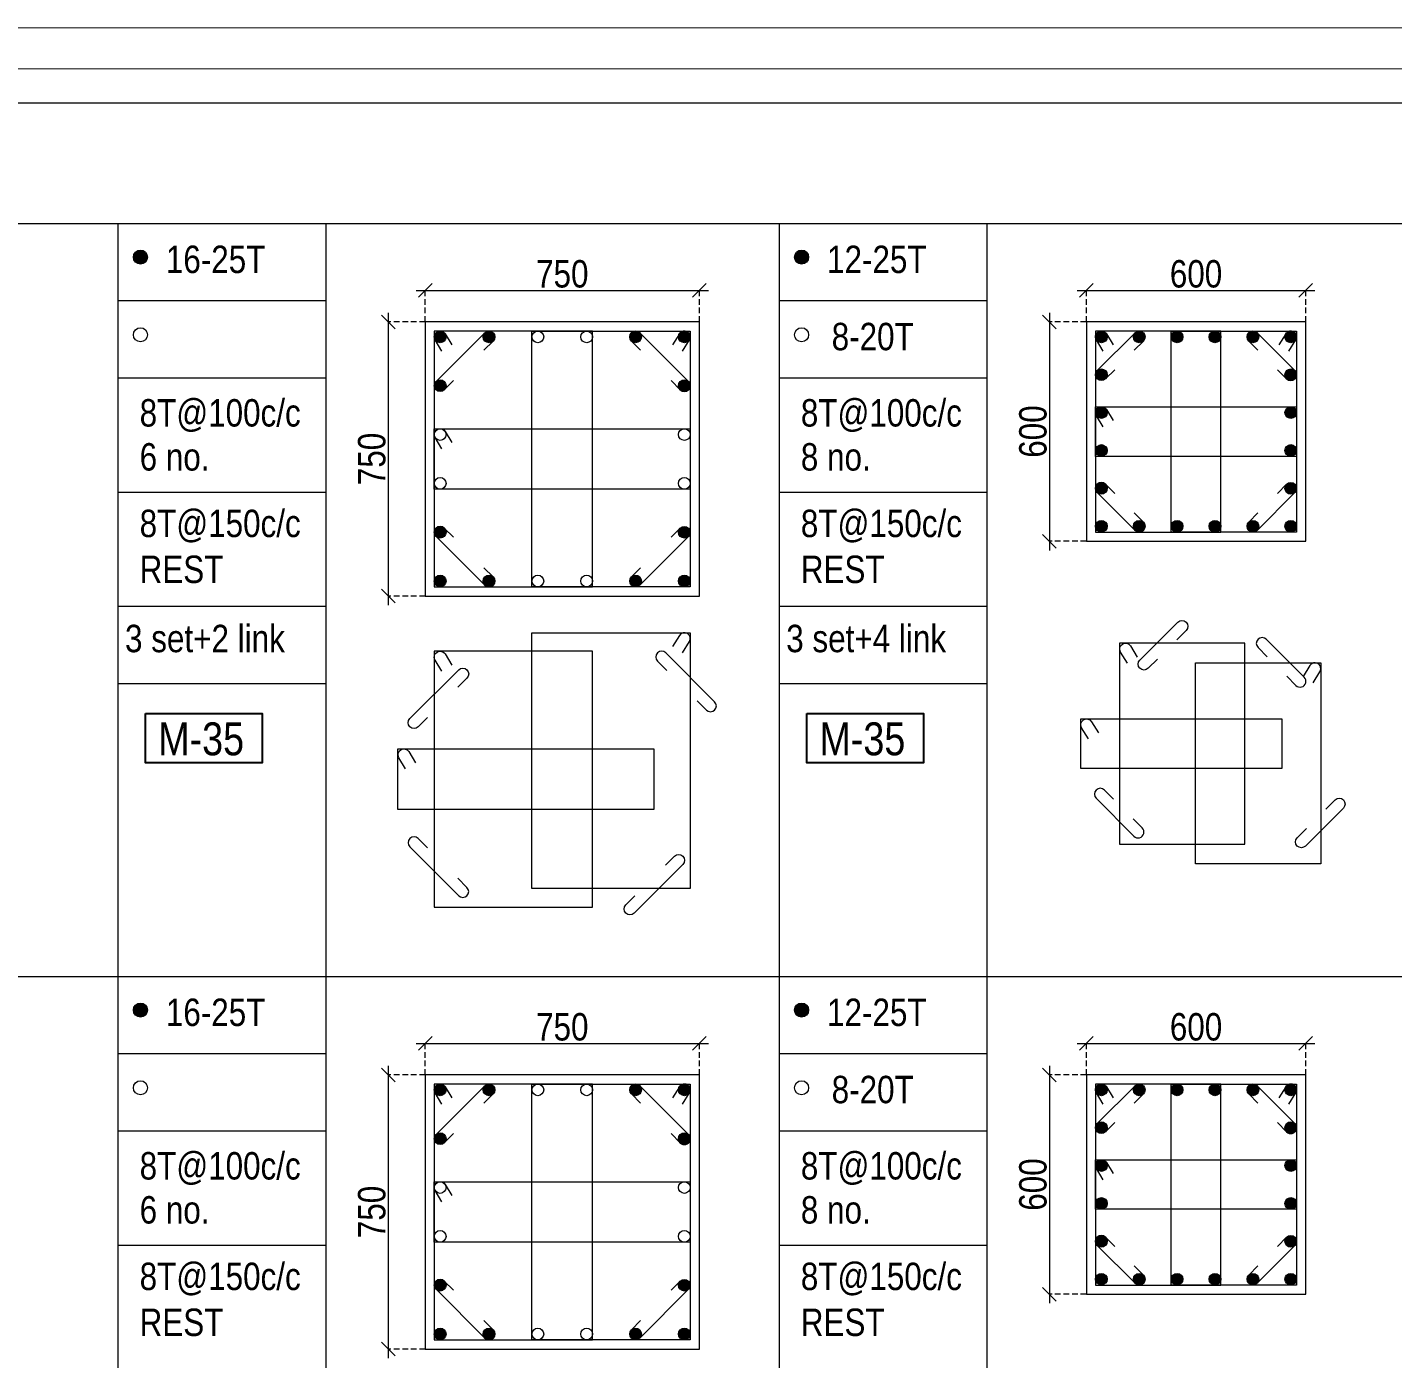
# Model space of a CAD drawing. Header units: millimetres. Extents: x 1112055 to 3390982, y -148532 to 766891.
# Drawn here: x 2109965 to 2124902, y 369766 to 384336 of the extents above; entities that cross this region are included whole.
import ezdxf
from ezdxf.enums import TextEntityAlignment as Align

# ---------------------------------------------------------------- set-up
doc = ezdxf.new("R2010")
doc.units = ezdxf.units.MM
doc.header["$PDMODE"] = 35
doc.header["$PDSIZE"] = -25
doc.linetypes.add('DASHED2', pattern=[0.375, 0.25, -0.125])
doc.linetypes.add('Hidden', pattern=[9.525, 6.35, -3.175])
for name, color, linetype, lineweight in [('B COL. SIZE DIM', 220, 'Continuous', 25), ('B COLSCH', 204, 'Continuous', 20), ('B COLUMN', 1, 'Hidden', 9), ('B STEEL', 34, 'Continuous', 15), ('B TITLE BLOCK', 250, 'Continuous', 0)]:
    doc.layers.add(name, color=color, linetype=linetype, lineweight=lineweight)
doc.layers.add('B TEXT', color=7, linetype='Continuous')
doc.styles.add('dim inside', font='romans.shx', dxfattribs={"width": 0.8, "height": 125})
doc.styles.add('SWINC', font='swissc.ttf')
doc.dimstyles.new('dim inside', dxfattribs={"dimtxt": 125, "dimasz": 100, "dimexe": 0, "dimexo": 0, "dimgap": 10, "dimtad": 0, "dimdec": 0, "dimzin": 0, "dimdsep": 46, "dimtxsty": 'dim inside', "dimblk": 'SMALL', "dimcen": 0.09, "dimadec": 0, "dimazin": 0, "dimtfac": 1, "dimtdec": 0, "dimtofl": 0, "dimtmove": 0, "dimatfit": 3, "dimfxl": 1, "dimtolj": 1, "dimtzin": 0, "dimarcsym": 2})

# ---------------------------------------------------------------- blocks, each defined once
blk = doc.blocks.new('_Oblique')
at = {"color": 0, "linetype": 'ByBlock', "lineweight": -2}
blk.add_line((-0.5, -0.5), (0.5, 0.5), dxfattribs=at)
blk = doc.blocks.new('*D1072')
at = {"layer": 'B COL. SIZE DIM', "color": 250, "lineweight": 9, "ltscale": 250, "transparency": 16777216}
blk.add_line((2114218, 373217), (2117418, 373217), dxfattribs=at)
at = {"layer": 'B COL. SIZE DIM', "color": 250, "linetype": 'DASHED2', "lineweight": 9, "ltscale": 250, "transparency": 16777216}
for p, q in [((2114318, 372872), (2114318, 373217)), ((2117318, 372872), (2117318, 373217))]:
    blk.add_line(p, q, dxfattribs=at)
at = {"layer": 'Defpoints', "color": 0, "ltscale": 250, "transparency": 16777216}
for p in [(2117318, 373217), (2114318, 372872), (2117318, 372872)]:
    blk.add_point(p, dxfattribs=at)
at = {"layer": 'B COL. SIZE DIM', "color": 250, "lineweight": 9, "ltscale": 250, "transparency": 16777216, "xscale": 150, "yscale": 150, "zscale": 150, "rotation": 180}
blk.add_blockref('_Oblique', (2114318, 373217), dxfattribs=at)
at = {"layer": 'B COL. SIZE DIM', "color": 250, "lineweight": 9, "ltscale": 250, "transparency": 16777216, "xscale": 150, "yscale": 150, "zscale": 150}
blk.add_blockref('_Oblique', (2117318, 373217), dxfattribs=at)
at = {"layer": 'B COL. SIZE DIM', "color": 6, "ltscale": 250, "transparency": 16777216, "insert": (2115818, 373396), "char_height": 300, "attachment_point": 5, "style": 'SWINC'}
blk.add_mtext('\\A1;750', dxfattribs=at)
blk = doc.blocks.new('*D1073')
at = {"layer": 'B COL. SIZE DIM', "color": 250, "lineweight": 9, "ltscale": 250, "transparency": 16777216}
blk.add_line((2113914, 372972), (2113914, 369772), dxfattribs=at)
at = {"layer": 'B COL. SIZE DIM', "color": 250, "linetype": 'DASHED2', "lineweight": 9, "ltscale": 250, "transparency": 16777216}
for p, q in [((2114318, 372872), (2113914, 372872)), ((2114318, 369872), (2113914, 369872))]:
    blk.add_line(p, q, dxfattribs=at)
at = {"layer": 'Defpoints', "color": 0, "ltscale": 250, "transparency": 16777216}
for p in [(2114318, 372872), (2113914, 369872), (2114318, 369872)]:
    blk.add_point(p, dxfattribs=at)
at = {"layer": 'B COL. SIZE DIM', "color": 250, "lineweight": 9, "ltscale": 250, "transparency": 16777216, "xscale": 150, "yscale": 150, "zscale": 150}
for p, rotation in [((2113914, 372872), 90), ((2113914, 369872), 270)]:
    blk.add_blockref('_Oblique', p, dxfattribs=dict(at, rotation=rotation))
at = {"layer": 'B COL. SIZE DIM', "color": 6, "ltscale": 250, "transparency": 16777216, "insert": (2113735, 371372), "char_height": 300, "attachment_point": 5, "rotation": 90, "style": 'SWINC'}
blk.add_mtext('\\A1;750', dxfattribs=at)
blk = doc.blocks.new('*D1074')
at = {"layer": 'B COL. SIZE DIM', "color": 250, "lineweight": 9, "ltscale": 250, "transparency": 16777216}
blk.add_line((2114218, 381457), (2117418, 381457), dxfattribs=at)
at = {"layer": 'B COL. SIZE DIM', "color": 250, "linetype": 'DASHED2', "lineweight": 9, "ltscale": 250, "transparency": 16777216}
for p, q in [((2114318, 381112), (2114318, 381457)), ((2117318, 381112), (2117318, 381457))]:
    blk.add_line(p, q, dxfattribs=at)
at = {"layer": 'Defpoints', "color": 0, "ltscale": 250, "transparency": 16777216}
for p in [(2117318, 381457), (2114318, 381112), (2117318, 381112)]:
    blk.add_point(p, dxfattribs=at)
at = {"layer": 'B COL. SIZE DIM', "color": 250, "lineweight": 9, "ltscale": 250, "transparency": 16777216, "xscale": 150, "yscale": 150, "zscale": 150, "rotation": 180}
blk.add_blockref('_Oblique', (2114318, 381457), dxfattribs=at)
at = {"layer": 'B COL. SIZE DIM', "color": 250, "lineweight": 9, "ltscale": 250, "transparency": 16777216, "xscale": 150, "yscale": 150, "zscale": 150}
blk.add_blockref('_Oblique', (2117318, 381457), dxfattribs=at)
at = {"layer": 'B COL. SIZE DIM', "color": 6, "ltscale": 250, "transparency": 16777216, "insert": (2115818, 381636), "char_height": 300, "attachment_point": 5, "style": 'SWINC'}
blk.add_mtext('\\A1;750', dxfattribs=at)
blk = doc.blocks.new('*D1075')
at = {"layer": 'B COL. SIZE DIM', "color": 250, "lineweight": 9, "ltscale": 250, "transparency": 16777216}
blk.add_line((2113914, 381212), (2113914, 378012), dxfattribs=at)
at = {"layer": 'B COL. SIZE DIM', "color": 250, "linetype": 'DASHED2', "lineweight": 9, "ltscale": 250, "transparency": 16777216}
for p, q in [((2114318, 381112), (2113914, 381112)), ((2114318, 378112), (2113914, 378112))]:
    blk.add_line(p, q, dxfattribs=at)
at = {"layer": 'Defpoints', "color": 0, "ltscale": 250, "transparency": 16777216}
for p in [(2114318, 381112), (2113914, 378112), (2114318, 378112)]:
    blk.add_point(p, dxfattribs=at)
at = {"layer": 'B COL. SIZE DIM', "color": 250, "lineweight": 9, "ltscale": 250, "transparency": 16777216, "xscale": 150, "yscale": 150, "zscale": 150}
for p, rotation in [((2113914, 381112), 90), ((2113914, 378112), 270)]:
    blk.add_blockref('_Oblique', p, dxfattribs=dict(at, rotation=rotation))
at = {"layer": 'B COL. SIZE DIM', "color": 6, "ltscale": 250, "transparency": 16777216, "insert": (2113735, 379612), "char_height": 300, "attachment_point": 5, "rotation": 90, "style": 'SWINC'}
blk.add_mtext('\\A1;750', dxfattribs=at)
blk = doc.blocks.new('*D1076')
at = {"layer": 'B COL. SIZE DIM', "color": 250, "lineweight": 9, "ltscale": 250, "transparency": 16777216}
blk.add_line((2121451, 373217), (2124051, 373217), dxfattribs=at)
at = {"layer": 'B COL. SIZE DIM', "color": 250, "linetype": 'DASHED2', "lineweight": 9, "ltscale": 250, "transparency": 16777216}
for p, q in [((2121551, 372872), (2121551, 373217)), ((2123951, 372872), (2123951, 373217))]:
    blk.add_line(p, q, dxfattribs=at)
at = {"layer": 'Defpoints', "color": 0, "ltscale": 250, "transparency": 16777216}
for p in [(2123951, 373217), (2121551, 372872), (2123951, 372872)]:
    blk.add_point(p, dxfattribs=at)
at = {"layer": 'B COL. SIZE DIM', "color": 250, "lineweight": 9, "ltscale": 250, "transparency": 16777216, "xscale": 150, "yscale": 150, "zscale": 150, "rotation": 180}
blk.add_blockref('_Oblique', (2121551, 373217), dxfattribs=at)
at = {"layer": 'B COL. SIZE DIM', "color": 250, "lineweight": 9, "ltscale": 250, "transparency": 16777216, "xscale": 150, "yscale": 150, "zscale": 150}
blk.add_blockref('_Oblique', (2123951, 373217), dxfattribs=at)
at = {"layer": 'B COL. SIZE DIM', "color": 6, "ltscale": 250, "transparency": 16777216, "insert": (2122751, 373396), "char_height": 300, "attachment_point": 5, "style": 'SWINC'}
blk.add_mtext('\\A1;600', dxfattribs=at)
blk = doc.blocks.new('*D1077')
at = {"layer": 'B COL. SIZE DIM', "color": 250, "lineweight": 9, "ltscale": 250, "transparency": 16777216}
blk.add_line((2121147, 372972), (2121147, 370372), dxfattribs=at)
at = {"layer": 'B COL. SIZE DIM', "color": 250, "linetype": 'DASHED2', "lineweight": 9, "ltscale": 250, "transparency": 16777216}
for p, q in [((2121551, 372872), (2121147, 372872)), ((2121551, 370472), (2121147, 370472))]:
    blk.add_line(p, q, dxfattribs=at)
at = {"layer": 'Defpoints', "color": 0, "ltscale": 250, "transparency": 16777216}
for p in [(2121551, 372872), (2121147, 370472), (2121551, 370472)]:
    blk.add_point(p, dxfattribs=at)
at = {"layer": 'B COL. SIZE DIM', "color": 250, "lineweight": 9, "ltscale": 250, "transparency": 16777216, "xscale": 150, "yscale": 150, "zscale": 150}
for p, rotation in [((2121147, 372872), 90), ((2121147, 370472), 270)]:
    blk.add_blockref('_Oblique', p, dxfattribs=dict(at, rotation=rotation))
at = {"layer": 'B COL. SIZE DIM', "color": 6, "ltscale": 250, "transparency": 16777216, "insert": (2120968, 371672), "char_height": 300, "attachment_point": 5, "rotation": 90, "style": 'SWINC'}
blk.add_mtext('\\A1;600', dxfattribs=at)
blk = doc.blocks.new('*D1084')
at = {"layer": 'B COL. SIZE DIM', "color": 250, "lineweight": 9, "ltscale": 250, "transparency": 16777216}
blk.add_line((2121451, 381457), (2124051, 381457), dxfattribs=at)
at = {"layer": 'B COL. SIZE DIM', "color": 250, "linetype": 'DASHED2', "lineweight": 9, "ltscale": 250, "transparency": 16777216}
for p, q in [((2121551, 381112), (2121551, 381457)), ((2123951, 381112), (2123951, 381457))]:
    blk.add_line(p, q, dxfattribs=at)
at = {"layer": 'Defpoints', "color": 0, "ltscale": 250, "transparency": 16777216}
for p in [(2123951, 381457), (2121551, 381112), (2123951, 381112)]:
    blk.add_point(p, dxfattribs=at)
at = {"layer": 'B COL. SIZE DIM', "color": 250, "lineweight": 9, "ltscale": 250, "transparency": 16777216, "xscale": 150, "yscale": 150, "zscale": 150, "rotation": 180}
blk.add_blockref('_Oblique', (2121551, 381457), dxfattribs=at)
at = {"layer": 'B COL. SIZE DIM', "color": 250, "lineweight": 9, "ltscale": 250, "transparency": 16777216, "xscale": 150, "yscale": 150, "zscale": 150}
blk.add_blockref('_Oblique', (2123951, 381457), dxfattribs=at)
at = {"layer": 'B COL. SIZE DIM', "color": 6, "ltscale": 250, "transparency": 16777216, "insert": (2122751, 381636), "char_height": 300, "attachment_point": 5, "style": 'SWINC'}
blk.add_mtext('\\A1;600', dxfattribs=at)
blk = doc.blocks.new('*D1085')
at = {"layer": 'B COL. SIZE DIM', "color": 250, "lineweight": 9, "ltscale": 250, "transparency": 16777216}
blk.add_line((2121147, 381212), (2121147, 378612), dxfattribs=at)
at = {"layer": 'B COL. SIZE DIM', "color": 250, "linetype": 'DASHED2', "lineweight": 9, "ltscale": 250, "transparency": 16777216}
for p, q in [((2121551, 381112), (2121147, 381112)), ((2121551, 378712), (2121147, 378712))]:
    blk.add_line(p, q, dxfattribs=at)
at = {"layer": 'Defpoints', "color": 0, "ltscale": 250, "transparency": 16777216}
for p in [(2121551, 381112), (2121147, 378712), (2121551, 378712)]:
    blk.add_point(p, dxfattribs=at)
at = {"layer": 'B COL. SIZE DIM', "color": 250, "lineweight": 9, "ltscale": 250, "transparency": 16777216, "xscale": 150, "yscale": 150, "zscale": 150}
for p, rotation in [((2121147, 381112), 90), ((2121147, 378712), 270)]:
    blk.add_blockref('_Oblique', p, dxfattribs=dict(at, rotation=rotation))
at = {"layer": 'B COL. SIZE DIM', "color": 6, "ltscale": 250, "transparency": 16777216, "insert": (2120968, 379912), "char_height": 300, "attachment_point": 5, "rotation": 90, "style": 'SWINC'}
blk.add_mtext('\\A1;600', dxfattribs=at)

msp = doc.modelspace()

# ---------------------------------------------------------------- hatches: boundary and pattern name
at = {"layer": 'B STEEL', "lineweight": 9, "ltscale": 0.5}
h = msp.add_hatch(color=34, dxfattribs=at)
edge = h.paths.add_edge_path()
edge.add_arc((2111202.5, 381821.1), 76.8, 0, 360)
h = msp.add_hatch(color=34, dxfattribs=at)
edge = h.paths.add_edge_path()
edge.add_arc((2118436, 381821.1), 76.8, 0, 360)
h = msp.add_hatch(color=34, dxfattribs=at)
edge = h.paths.add_edge_path()
edge.add_arc((2114481.7, 380947.9), 64, 0, 360)
at = {"layer": 'B STEEL'}
h = msp.add_hatch(color=34, dxfattribs=at)
edge = h.paths.add_edge_path()
edge.add_arc((2115016.1, 380947.9), 64, 0, 360)
h = msp.add_hatch(color=34, dxfattribs=at)
edge = h.paths.add_edge_path()
edge.add_arc((2116619.2, 380947.9), 64, 0, 360)
at = {"layer": 'B STEEL', "lineweight": 9, "ltscale": 0.5}
h = msp.add_hatch(color=34, dxfattribs=at)
edge = h.paths.add_edge_path()
edge.add_arc((2117153.6, 380947.9), 64, 180, 540, ccw=False)
h = msp.add_hatch(color=34, dxfattribs=at)
edge = h.paths.add_edge_path()
edge.add_arc((2121715.2, 380947.9), 64, 0, 360)
h = msp.add_hatch(color=34, dxfattribs=at)
edge = h.paths.add_edge_path()
edge.add_arc((2122129.6, 380947.9), 64, 180, 540, ccw=False)
at = {"layer": 'B STEEL'}
h = msp.add_hatch(color=34, dxfattribs=at)
edge = h.paths.add_edge_path()
edge.add_arc((2122544, 380947.9), 64, 0, 360)
h = msp.add_hatch(color=34, dxfattribs=at)
edge = h.paths.add_edge_path()
edge.add_arc((2122958.4, 380947.9), 64, 0, 360)
at = {"layer": 'B STEEL', "lineweight": 9, "ltscale": 0.5}
h = msp.add_hatch(color=34, dxfattribs=at)
edge = h.paths.add_edge_path()
edge.add_arc((2123372.8, 380947.9), 64, 180, 540, ccw=False)
h = msp.add_hatch(color=34, dxfattribs=at)
edge = h.paths.add_edge_path()
edge.add_arc((2123787.2, 380947.9), 64, 180, 540, ccw=False)
at = {"layer": 'B STEEL'}
h = msp.add_hatch(color=34, dxfattribs=at)
edge = h.paths.add_edge_path()
edge.add_arc((2114481.7, 380413.6), 64, 0, 360)
h = msp.add_hatch(color=34, dxfattribs=at)
edge = h.paths.add_edge_path()
edge.add_arc((2117153.6, 380413.6), 64, 0, 360)
at = {"layer": 'B STEEL', "lineweight": 9, "ltscale": 0.5}
h = msp.add_hatch(color=34, dxfattribs=at)
edge = h.paths.add_edge_path()
edge.add_arc((2121715.2, 380533.6), 64, 0, 360)
h = msp.add_hatch(color=34, dxfattribs=at)
edge = h.paths.add_edge_path()
edge.add_arc((2123787.2, 380533.6), 64, 180, 540, ccw=False)
at = {"layer": 'B STEEL'}
h = msp.add_hatch(color=34, dxfattribs=at)
edge = h.paths.add_edge_path()
edge.add_arc((2121715.2, 380119.2), 64, 0, 360)
h = msp.add_hatch(color=34, dxfattribs=at)
edge = h.paths.add_edge_path()
edge.add_arc((2123787.2, 380119.2), 64, 0, 360)
h = msp.add_hatch(color=34, dxfattribs=at)
edge = h.paths.add_edge_path()
edge.add_arc((2121715.2, 379704.8), 64, 0, 360)
h = msp.add_hatch(color=34, dxfattribs=at)
edge = h.paths.add_edge_path()
edge.add_arc((2123787.2, 379704.8), 64, 0, 360)
at = {"layer": 'B STEEL', "lineweight": 9, "ltscale": 0.5}
h = msp.add_hatch(color=34, dxfattribs=at)
edge = h.paths.add_edge_path()
edge.add_arc((2121715.2, 379290.4), 64, 0, 360)
h = msp.add_hatch(color=34, dxfattribs=at)
edge = h.paths.add_edge_path()
edge.add_arc((2123787.2, 379290.4), 64, 180, 540, ccw=False)
at = {"layer": 'B STEEL'}
h = msp.add_hatch(color=34, dxfattribs=at)
edge = h.paths.add_edge_path()
edge.add_arc((2114481.7, 378810.4), 64, 0, 360)
h = msp.add_hatch(color=34, dxfattribs=at)
edge = h.paths.add_edge_path()
edge.add_arc((2117153.6, 378810.4), 64, 0, 360)
at = {"layer": 'B STEEL', "lineweight": 9, "ltscale": 0.5}
h = msp.add_hatch(color=34, dxfattribs=at)
edge = h.paths.add_edge_path()
edge.add_arc((2121715.2, 378876), 64, 0, 360, ccw=False)
h = msp.add_hatch(color=34, dxfattribs=at)
edge = h.paths.add_edge_path()
edge.add_arc((2122129.6, 378876), 64, -180, 180)
at = {"layer": 'B STEEL'}
h = msp.add_hatch(color=34, dxfattribs=at)
edge = h.paths.add_edge_path()
edge.add_arc((2122544, 378876), 64, 0, 360)
h = msp.add_hatch(color=34, dxfattribs=at)
edge = h.paths.add_edge_path()
edge.add_arc((2122958.4, 378876), 64, 0, 360)
at = {"layer": 'B STEEL', "lineweight": 9, "ltscale": 0.5}
h = msp.add_hatch(color=34, dxfattribs=at)
edge = h.paths.add_edge_path()
edge.add_arc((2123372.8, 378876), 64, -180, 180)
h = msp.add_hatch(color=34, dxfattribs=at)
edge = h.paths.add_edge_path()
edge.add_arc((2123787.2, 378876), 64, -180, 180)
h = msp.add_hatch(color=34, dxfattribs=at)
edge = h.paths.add_edge_path()
edge.add_arc((2114481.7, 378276), 64, 0, 360, ccw=False)
at = {"layer": 'B STEEL'}
h = msp.add_hatch(color=34, dxfattribs=at)
edge = h.paths.add_edge_path()
edge.add_arc((2115016.1, 378276), 64, 0, 360)
h = msp.add_hatch(color=34, dxfattribs=at)
edge = h.paths.add_edge_path()
edge.add_arc((2116619.2, 378276), 64, 0, 360)
at = {"layer": 'B STEEL', "lineweight": 9, "ltscale": 0.5}
h = msp.add_hatch(color=34, dxfattribs=at)
edge = h.paths.add_edge_path()
edge.add_arc((2117153.6, 378276), 64, -180, 180)
h = msp.add_hatch(color=34, dxfattribs=at)
edge = h.paths.add_edge_path()
edge.add_arc((2111202.5, 373581.3), 76.8, 0, 360)
h = msp.add_hatch(color=34, dxfattribs=at)
edge = h.paths.add_edge_path()
edge.add_arc((2118436, 373581.3), 76.8, 0, 360)
h = msp.add_hatch(color=34, dxfattribs=at)
edge = h.paths.add_edge_path()
edge.add_arc((2114481.7, 372708.1), 64, 0, 360)
at = {"layer": 'B STEEL'}
h = msp.add_hatch(color=34, dxfattribs=at)
edge = h.paths.add_edge_path()
edge.add_arc((2115016.1, 372708.1), 64, 0, 360)
h = msp.add_hatch(color=34, dxfattribs=at)
edge = h.paths.add_edge_path()
edge.add_arc((2116619.2, 372708.1), 64, 0, 360)
at = {"layer": 'B STEEL', "lineweight": 9, "ltscale": 0.5}
h = msp.add_hatch(color=34, dxfattribs=at)
edge = h.paths.add_edge_path()
edge.add_arc((2117153.6, 372708.1), 64, 180, 540, ccw=False)
h = msp.add_hatch(color=34, dxfattribs=at)
edge = h.paths.add_edge_path()
edge.add_arc((2121715.2, 372708.1), 64, 0, 360)
h = msp.add_hatch(color=34, dxfattribs=at)
edge = h.paths.add_edge_path()
edge.add_arc((2122129.6, 372708.1), 64, 180, 540, ccw=False)
at = {"layer": 'B STEEL'}
h = msp.add_hatch(color=34, dxfattribs=at)
edge = h.paths.add_edge_path()
edge.add_arc((2122544, 372708.1), 64, 0, 360)
h = msp.add_hatch(color=34, dxfattribs=at)
edge = h.paths.add_edge_path()
edge.add_arc((2122958.4, 372708.1), 64, 0, 360)
at = {"layer": 'B STEEL', "lineweight": 9, "ltscale": 0.5}
h = msp.add_hatch(color=34, dxfattribs=at)
edge = h.paths.add_edge_path()
edge.add_arc((2123372.8, 372708.1), 64, 180, 540, ccw=False)
h = msp.add_hatch(color=34, dxfattribs=at)
edge = h.paths.add_edge_path()
edge.add_arc((2123787.2, 372708.1), 64, 180, 540, ccw=False)
at = {"layer": 'B STEEL'}
h = msp.add_hatch(color=34, dxfattribs=at)
edge = h.paths.add_edge_path()
edge.add_arc((2114481.7, 372173.7), 64, 0, 360)
h = msp.add_hatch(color=34, dxfattribs=at)
edge = h.paths.add_edge_path()
edge.add_arc((2117153.6, 372173.7), 64, 0, 360)
at = {"layer": 'B STEEL', "lineweight": 9, "ltscale": 0.5}
h = msp.add_hatch(color=34, dxfattribs=at)
edge = h.paths.add_edge_path()
edge.add_arc((2121715.2, 372293.7), 64, 0, 360)
h = msp.add_hatch(color=34, dxfattribs=at)
edge = h.paths.add_edge_path()
edge.add_arc((2123787.2, 372293.7), 64, 180, 540, ccw=False)
at = {"layer": 'B STEEL'}
h = msp.add_hatch(color=34, dxfattribs=at)
edge = h.paths.add_edge_path()
edge.add_arc((2121715.2, 371879.3), 64, 0, 360)
h = msp.add_hatch(color=34, dxfattribs=at)
edge = h.paths.add_edge_path()
edge.add_arc((2123787.2, 371879.3), 64, 0, 360)
h = msp.add_hatch(color=34, dxfattribs=at)
edge = h.paths.add_edge_path()
edge.add_arc((2121715.2, 371464.9), 64, 0, 360)
h = msp.add_hatch(color=34, dxfattribs=at)
edge = h.paths.add_edge_path()
edge.add_arc((2123787.2, 371464.9), 64, 0, 360)
at = {"layer": 'B STEEL', "lineweight": 9, "ltscale": 0.5}
h = msp.add_hatch(color=34, dxfattribs=at)
edge = h.paths.add_edge_path()
edge.add_arc((2121715.2, 371050.5), 64, 0, 360)
h = msp.add_hatch(color=34, dxfattribs=at)
edge = h.paths.add_edge_path()
edge.add_arc((2123787.2, 371050.5), 64, 180, 540, ccw=False)
at = {"layer": 'B STEEL'}
h = msp.add_hatch(color=34, dxfattribs=at)
edge = h.paths.add_edge_path()
edge.add_arc((2114481.7, 370570.5), 64, 0, 360)
h = msp.add_hatch(color=34, dxfattribs=at)
edge = h.paths.add_edge_path()
edge.add_arc((2117153.6, 370570.5), 64, 0, 360)
at = {"layer": 'B STEEL', "lineweight": 9, "ltscale": 0.5}
h = msp.add_hatch(color=34, dxfattribs=at)
edge = h.paths.add_edge_path()
edge.add_arc((2121715.2, 370636.1), 64, 0, 360, ccw=False)
h = msp.add_hatch(color=34, dxfattribs=at)
edge = h.paths.add_edge_path()
edge.add_arc((2122129.6, 370636.1), 64, -180, 180)
at = {"layer": 'B STEEL'}
h = msp.add_hatch(color=34, dxfattribs=at)
edge = h.paths.add_edge_path()
edge.add_arc((2122544, 370636.1), 64, 0, 360)
h = msp.add_hatch(color=34, dxfattribs=at)
edge = h.paths.add_edge_path()
edge.add_arc((2122958.4, 370636.1), 64, 0, 360)
at = {"layer": 'B STEEL', "lineweight": 9, "ltscale": 0.5}
h = msp.add_hatch(color=34, dxfattribs=at)
edge = h.paths.add_edge_path()
edge.add_arc((2123372.8, 370636.1), 64, -180, 180)
h = msp.add_hatch(color=34, dxfattribs=at)
edge = h.paths.add_edge_path()
edge.add_arc((2123787.2, 370636.1), 64, -180, 180)
h = msp.add_hatch(color=34, dxfattribs=at)
edge = h.paths.add_edge_path()
edge.add_arc((2114481.7, 370036.1), 64, 0, 360, ccw=False)
at = {"layer": 'B STEEL'}
h = msp.add_hatch(color=34, dxfattribs=at)
edge = h.paths.add_edge_path()
edge.add_arc((2115016.1, 370036.1), 64, 0, 360)
h = msp.add_hatch(color=34, dxfattribs=at)
edge = h.paths.add_edge_path()
edge.add_arc((2116619.2, 370036.1), 64, 0, 360)
at = {"layer": 'B STEEL', "lineweight": 9, "ltscale": 0.5}
h = msp.add_hatch(color=34, dxfattribs=at)
edge = h.paths.add_edge_path()
edge.add_arc((2117153.6, 370036.1), 64, -180, 180)

# ---------------------------------------------------------------- linework, layer by layer
at = {"layer": 'B COLSCH', "color": 250, "lineweight": 0}
for p, q in [((2087620, 383508.5), (2216655.7, 383508.5)), ((2087620, 382189.4), (2216655.7, 382189.4)), ((2110956.2, 382189.4), (2110956.2, 332750.4)), ((2113230.6, 382189.4), (2113230.6, 323875.2)), ((2118189.7, 382189.4), (2118189.7, 332750.4)), ((2120464.1, 382189.4), (2120464.1, 323875.2)), ((2110956.2, 381344.4), (2113230.6, 381344.4)), ((2118189.7, 381344.4), (2120464.1, 381344.4)), ((2110956.2, 380499.4), (2113230.6, 380499.4)), ((2118189.7, 380499.4), (2120464.1, 380499.4)), ((2110956.2, 379249.7), (2113230.6, 379249.7)), ((2118189.7, 379249.7), (2120464.1, 379249.7)), ((2110956.2, 377999.9), (2113230.6, 377999.9)), ((2118189.7, 377999.9), (2120464.1, 377999.9)), ((2110956.2, 377154.9), (2113230.6, 377154.9)), ((2118189.7, 377154.9), (2120464.1, 377154.9)), ((2087620, 373949.6), (2216655.7, 373949.6)), ((2110956.2, 373104.6), (2113230.6, 373104.6)), ((2118189.7, 373104.6), (2120464.1, 373104.6)), ((2110956.2, 372259.6), (2113230.6, 372259.6)), ((2118189.7, 372259.6), (2120464.1, 372259.6)), ((2110956.2, 371009.8), (2113230.6, 371009.8)), ((2118189.7, 371009.8), (2120464.1, 371009.8))]:
    msp.add_line(p, q, dxfattribs=at)
at = {"layer": 'B COLUMN', "color": 1, "linetype": 'ByBlock', "lineweight": 20}
for points in [[(2114317.6, 378112), (2117317.6, 378112), (2117317.6, 381112), (2114317.6, 381112)], [(2121551.2, 378712), (2123951.2, 378712), (2123951.2, 381112), (2121551.2, 381112)], [(2114317.6, 369872.1), (2117317.6, 369872.1), (2117317.6, 372872.1), (2114317.6, 372872.1)], [(2121551.2, 370472.1), (2123951.2, 370472.1), (2123951.2, 372872.1), (2121551.2, 372872.1)]]:
    msp.add_lwpolyline(points, close=True, dxfattribs=at)
at = {"layer": 'B STEEL', "color": 34, "lineweight": 9, "ltscale": 0.5}
for points in [[(2114417.6, 378212), (2116148.9, 378212), (2116148.9, 381012), (2114417.6, 381012)], [(2117217.6, 378212), (2115486.4, 378212), (2115486.4, 381012), (2117217.6, 381012)], [(2121651.2, 378812), (2123022.4, 378812), (2123022.4, 381012), (2121651.2, 381012)], [(2123851.2, 378812), (2122480, 378812), (2122480, 381012), (2123851.2, 381012)], [(2121651.2, 380183.2), (2123851.2, 380183.2), (2123851.2, 379640.7), (2121651.2, 379640.7)], [(2114417.6, 379943.2), (2117217.6, 379943.2), (2117217.6, 379280.7), (2114417.6, 379280.7)], [(2117217.6, 374910.8), (2115486.4, 374910.8), (2115486.4, 377710.8), (2117217.6, 377710.8)], [(2114417.6, 374708.4), (2116148.9, 374708.4), (2116148.9, 377508.4), (2114417.6, 377508.4)], [(2121915.2, 375396.4), (2123286.4, 375396.4), (2123286.4, 377596.4), (2121915.2, 377596.4)], [(2124115.2, 375181.8), (2122744, 375181.8), (2122744, 377381.8), (2124115.2, 377381.8)], [(2121489.3, 376767.6), (2123689.3, 376767.6), (2123689.3, 376225.2), (2121489.3, 376225.2)], [(2114020.1, 376439.6), (2116820.1, 376439.6), (2116820.1, 375777.2), (2114020.1, 375777.2)], [(2114417.6, 369972.1), (2116148.9, 369972.1), (2116148.9, 372772.1), (2114417.6, 372772.1)], [(2117217.6, 369972.1), (2115486.4, 369972.1), (2115486.4, 372772.1), (2117217.6, 372772.1)], [(2121651.2, 370572.1), (2123022.4, 370572.1), (2123022.4, 372772.1), (2121651.2, 372772.1)], [(2123851.2, 370572.1), (2122480, 370572.1), (2122480, 372772.1), (2123851.2, 372772.1)], [(2121651.2, 371943.3), (2123851.2, 371943.3), (2123851.2, 371400.9), (2121651.2, 371400.9)], [(2114417.6, 371703.3), (2117217.6, 371703.3), (2117217.6, 371040.9), (2114417.6, 371040.9)]]:
    msp.add_lwpolyline(points, close=True, dxfattribs=at)
for points in [[(2114501.9, 380792.9), (2114427.1, 380914.4, -1), (2114536.2, 380981.5), (2114611, 380860)], [(2114627.8, 380469.1), (2114526.9, 380368.3, -1), (2114436.4, 380458.8), (2114970.8, 380993.2, -1), (2115061.3, 380902.7), (2114960.5, 380801.8)], [(2117007.5, 380469.1), (2117108.4, 380368.3, 1), (2117198.9, 380458.8), (2116664.5, 380993.2, 1), (2116574, 380902.7), (2116674.8, 380801.8)], [(2117133.4, 380792.9), (2117208.1, 380914.4, 1), (2117099.1, 380981.5), (2117024.3, 380860)], [(2121735.5, 380792.9), (2121660.7, 380914.4, -1), (2121769.7, 380981.5), (2121844.5, 380860)], [(2121861.3, 380589.1), (2121760.5, 380488.3, -1), (2121669.9, 380578.8), (2122084.3, 380993.2, -1), (2122174.9, 380902.7), (2122074, 380801.8)], [(2123641, 380589.1), (2123741.9, 380488.3, 1), (2123832.4, 380578.8), (2123418, 380993.2, 1), (2123327.5, 380902.7), (2123428.4, 380801.8)], [(2123766.9, 380792.9), (2123841.7, 380914.4, 1), (2123732.7, 380981.5), (2123657.9, 380860)], [(2121735.5, 379964.1), (2121660.7, 380085.6, -1), (2121769.7, 380152.7), (2121844.5, 380031.2)], [(2114501.9, 379724.1), (2114427.1, 379845.6, -1), (2114536.2, 379912.7), (2114611, 379791.2)], [(2121861.3, 379234.8), (2121760.5, 379335.6, 1), (2121669.9, 379245.1), (2122084.3, 378830.7, 1), (2122174.9, 378921.3), (2122074, 379022.1)], [(2123641, 379234.8), (2123741.9, 379335.6, -1), (2123832.4, 379245.1), (2123418, 378830.7, -1), (2123327.5, 378921.3), (2123428.4, 379022.1)], [(2114627.8, 378754.8), (2114526.9, 378855.6, 1), (2114436.4, 378765.1), (2114970.8, 378230.7, 1), (2115061.3, 378321.3), (2114960.5, 378422.1)], [(2117007.5, 378754.8), (2117108.4, 378855.6, -1), (2117198.9, 378765.1), (2116664.5, 378230.7, -1), (2116574, 378321.3), (2116674.8, 378422.1)], [(2122328.3, 377421.8), (2122227.4, 377320.9, -1), (2122136.9, 377411.5), (2122551.3, 377825.9, -1), (2122641.8, 377735.3), (2122540.9, 377634.5)], [(2117133.4, 377491.7), (2117208.1, 377613.2, 1), (2117099.1, 377680.3), (2117024.3, 377558.8)], [(2123742.9, 377234.3), (2123843.8, 377133.4, 1), (2123934.3, 377224), (2123519.9, 377638.4, 1), (2123429.4, 377547.8), (2123530.2, 377447)], [(2114501.9, 377289.3), (2114427.1, 377410.8, -1), (2114536.2, 377477.9), (2114611, 377356.4)], [(2117293.4, 376965.6), (2117394.3, 376864.7, 1), (2117484.8, 376955.2), (2116950.4, 377489.6, 1), (2116859.9, 377399.1), (2116960.8, 377298.2)], [(2121999.5, 377377.3), (2121924.7, 377498.8, -1), (2122033.7, 377565.9), (2122108.5, 377444.4)], [(2114341.9, 376781), (2114241, 376680.1, -1), (2114150.4, 376770.7), (2114684.8, 377305.1, -1), (2114775.4, 377214.5), (2114674.5, 377113.7)], [(2124030.9, 377162.7), (2124105.7, 377284.2, 1), (2123996.6, 377351.3), (2123921.9, 377229.9)], [(2121573.5, 376548.5), (2121498.8, 376670, -1), (2121607.8, 376737.1), (2121682.6, 376615.6)], [(2114104.4, 376220.5), (2114029.6, 376342, -1), (2114138.6, 376409.1), (2114213.4, 376287.7)], [(2121849.2, 375888.2), (2121748.3, 375989, 1), (2121657.8, 375898.5), (2122072.1, 375484.1, 1), (2122162.7, 375574.6), (2122061.8, 375675.5)], [(2124171.4, 375780.2), (2124272.3, 375881.1, -1), (2124362.8, 375790.6), (2123948.5, 375376.2, -1), (2123857.9, 375466.7), (2123958.8, 375567.6)], [(2114341.9, 375356.7), (2114241, 375457.6, 1), (2114150.4, 375367), (2114684.8, 374832.6, 1), (2114775.4, 374923.2), (2114674.5, 375024)], [(2116946, 375165.6), (2117046.9, 375266.5, -1), (2117137.4, 375175.9), (2116603, 374641.5, -1), (2116512.5, 374732.1), (2116613.3, 374832.9)], [(2114501.9, 372553.1), (2114427.1, 372674.5, -1), (2114536.2, 372741.7), (2114611, 372620.2)], [(2114627.8, 372229.3), (2114526.9, 372128.4, -1), (2114436.4, 372219), (2114970.8, 372753.4, -1), (2115061.3, 372662.8), (2114960.5, 372562)], [(2117007.5, 372229.3), (2117108.4, 372128.4, 1), (2117198.9, 372219), (2116664.5, 372753.4, 1), (2116574, 372662.8), (2116674.8, 372562)], [(2117133.4, 372553.1), (2117208.1, 372674.5, 1), (2117099.1, 372741.7), (2117024.3, 372620.2)], [(2121735.5, 372553.1), (2121660.7, 372674.5, -1), (2121769.7, 372741.7), (2121844.5, 372620.2)], [(2121861.3, 372349.3), (2121760.5, 372248.4, -1), (2121669.9, 372339), (2122084.3, 372753.4, -1), (2122174.9, 372662.8), (2122074, 372562)], [(2123641, 372349.3), (2123741.9, 372248.4, 1), (2123832.4, 372339), (2123418, 372753.4, 1), (2123327.5, 372662.8), (2123428.4, 372562)], [(2123766.9, 372553.1), (2123841.7, 372674.5, 1), (2123732.7, 372741.7), (2123657.9, 372620.2)], [(2121735.5, 371724.3), (2121660.7, 371845.8, -1), (2121769.7, 371912.9), (2121844.5, 371791.4)], [(2114501.9, 371484.3), (2114427.1, 371605.8, -1), (2114536.2, 371672.9), (2114611, 371551.4)], [(2121861.3, 370994.9), (2121760.5, 371095.8, 1), (2121669.9, 371005.3), (2122084.3, 370590.9, 1), (2122174.9, 370681.4), (2122074, 370782.3)], [(2123641, 370994.9), (2123741.9, 371095.8, -1), (2123832.4, 371005.3), (2123418, 370590.9, -1), (2123327.5, 370681.4), (2123428.4, 370782.3)], [(2114627.8, 370514.9), (2114526.9, 370615.8, 1), (2114436.4, 370525.3), (2114970.8, 369990.9, 1), (2115061.3, 370081.4), (2114960.5, 370182.3)], [(2117007.5, 370514.9), (2117108.4, 370615.8, -1), (2117198.9, 370525.3), (2116664.5, 369990.9, -1), (2116574, 370081.4), (2116674.8, 370182.3)]]:
    msp.add_lwpolyline(points, format="xyb", dxfattribs=at)
for centre, radius in [((2111202.5, 381821.1), 76.8), ((2118436, 381821.1), 76.8), ((2111202.5, 380970.9), 76.8), ((2114481.7, 380947.9), 64), ((2115016.1, 380947.9), 64), ((2115550.4, 380947.9), 64), ((2116084.8, 380947.9), 64), ((2116619.2, 380947.9), 64), ((2117153.6, 380947.9), 64), ((2118436, 380970.9), 76.8), ((2121715.2, 380947.9), 64), ((2122129.6, 380947.9), 64), ((2122544, 380947.9), 64), ((2122958.4, 380947.9), 64), ((2123372.8, 380947.9), 64), ((2123787.2, 380947.9), 64), ((2114481.7, 380413.6), 64), ((2117153.6, 380413.6), 64), ((2121715.2, 380533.6), 64), ((2123787.2, 380533.6), 64), ((2121715.2, 380119.2), 64), ((2123787.2, 380119.2), 64), ((2114481.7, 379879.2), 64), ((2117153.6, 379879.2), 64), ((2121715.2, 379704.8), 64), ((2123787.2, 379704.8), 64), ((2114481.7, 379344.8), 64), ((2117153.6, 379344.8), 64), ((2121715.2, 379290.4), 64), ((2123787.2, 379290.4), 64), ((2114481.7, 378810.4), 64), ((2117153.6, 378810.4), 64), ((2121715.2, 378876), 64), ((2122129.6, 378876), 64), ((2122544, 378876), 64), ((2122958.4, 378876), 64), ((2123372.8, 378876), 64), ((2123787.2, 378876), 64), ((2114481.7, 378276), 64), ((2115016.1, 378276), 64), ((2115550.4, 378276), 64), ((2116084.8, 378276), 64), ((2116619.2, 378276), 64), ((2117153.6, 378276), 64), ((2111202.5, 373581.3), 76.8), ((2118436, 373581.3), 76.8), ((2111202.5, 372731), 76.8), ((2114481.7, 372708.1), 64), ((2115016.1, 372708.1), 64), ((2115550.4, 372708.1), 64), ((2116084.8, 372708.1), 64), ((2116619.2, 372708.1), 64), ((2117153.6, 372708.1), 64), ((2118436, 372731), 76.8), ((2121715.2, 372708.1), 64), ((2122129.6, 372708.1), 64), ((2122544, 372708.1), 64), ((2122958.4, 372708.1), 64), ((2123372.8, 372708.1), 64), ((2123787.2, 372708.1), 64), ((2114481.7, 372173.7), 64), ((2117153.6, 372173.7), 64), ((2121715.2, 372293.7), 64), ((2123787.2, 372293.7), 64), ((2121715.2, 371879.3), 64), ((2123787.2, 371879.3), 64), ((2114481.7, 371639.3), 64), ((2117153.6, 371639.3), 64), ((2121715.2, 371464.9), 64), ((2123787.2, 371464.9), 64), ((2114481.7, 371104.9), 64), ((2117153.6, 371104.9), 64), ((2121715.2, 371050.5), 64), ((2123787.2, 371050.5), 64), ((2114481.7, 370570.5), 64), ((2117153.6, 370570.5), 64), ((2121715.2, 370636.1), 64), ((2122129.6, 370636.1), 64), ((2122544, 370636.1), 64), ((2122958.4, 370636.1), 64), ((2123372.8, 370636.1), 64), ((2123787.2, 370636.1), 64), ((2114481.7, 370036.1), 64), ((2115016.1, 370036.1), 64), ((2115550.4, 370036.1), 64), ((2116084.8, 370036.1), 64), ((2116619.2, 370036.1), 64), ((2117153.6, 370036.1), 64)]:
    msp.add_circle(centre, radius, dxfattribs=at)
at = {"layer": 'B TEXT', "color": 1}
for points in [[(2111259.9, 376825.9), (2112534.4, 376825.9), (2112534.4, 376287.9), (2111259.9, 376287.9)], [(2118493.4, 376825.9), (2119768, 376825.9), (2119768, 376287.9), (2118493.4, 376287.9)]]:
    msp.add_lwpolyline(points, close=True, dxfattribs=at)
at = {"layer": 'B TITLE BLOCK', "color": 1, "const_width": 10.1}
msp.add_lwpolyline([(2086797.8, 384330.6), (2086797.8, 305004), (2230948.1, 305004), (2230948.1, 384330.6)], close=True, dxfattribs=at)
at = {"layer": 'B TITLE BLOCK', "color": 250, "lineweight": 0, "const_width": 10.1}
msp.add_lwpolyline([(2087246.3, 383882.2), (2087246.3, 305452.4), (2230499.6, 305452.4), (2230499.6, 383882.2)], close=True, dxfattribs=at)

# ---------------------------------------------------------------- texts
at = {"layer": 'B TEXT', "style": 'SWINC'}
for s, p in [('16-25T', (2111481, 381646.6)), ('12-25T', (2118714.5, 381646.6)), ('8-20T', (2118765.1, 380801.6)), ('8T@100c/c', (2111194.1, 379966.7)), ('8T@100c/c', (2118427.6, 379966.7)), ('6 no.', (2111194.1, 379485)), ('8 no.', (2118427.6, 379485)), ('8T@150c/c', (2111194.1, 378756.8)), ('8T@150c/c', (2118427.6, 378756.8)), ('REST', (2111194.1, 378254.4)), ('REST', (2118427.6, 378254.4)), ('3 set+2 link', (2111034.4, 377497.4)), ('3 set+4 link', (2118267.9, 377497.4)), ('16-25T', (2111481, 373406.7)), ('12-25T', (2118714.5, 373406.7)), ('8-20T', (2118765.1, 372561.7)), ('8T@100c/c', (2111194.1, 371726.9)), ('8T@100c/c', (2118427.6, 371726.9)), ('6 no.', (2111194.1, 371245.1)), ('8 no.', (2118427.6, 371245.1)), ('8T@150c/c', (2111194.1, 370517)), ('8T@150c/c', (2118427.6, 370517)), ('REST', (2111194.1, 370014.6)), ('REST', (2118427.6, 370014.6))]:
    msp.add_text(s, height=300, dxfattribs=at).set_placement(p)
at = {"layer": 'B TEXT', "color": 1, "style": 'SWINC'}
for p in [(2111397.2, 376261.4), (2118630.8, 376261.4)]:
    msp.add_text('M-35', height=360, dxfattribs=at).set_placement(p, align=Align.BOTTOM_LEFT)

# ---------------------------------------------------------------- dimensions: what is measured, and where the dimension line sits
at = {"layer": 'B COL. SIZE DIM', "color": 250, "ltscale": 250}
for base, p1, p2, picture, middle in [((2117317.6, 381456.9), (2114317.6, 381112), (2117317.6, 381112), '*D1074', (2115817.6, 381635.7)), ((2123951.2, 381456.9), (2121551.2, 381112), (2123951.2, 381112), '*D1084', (2122751.2, 381635.9)), ((2117317.6, 373217.1), (2114317.6, 372872.1), (2117317.6, 372872.1), '*D1072', (2115817.6, 373395.9)), ((2123951.2, 373217.1), (2121551.2, 372872.1), (2123951.2, 372872.1), '*D1076', (2122751.2, 373396.1))]:
    dim = msp.add_linear_dim(base=base, p1=p1, p2=p2, dimstyle='dim inside', override={"dimtxt": 300, "dimasz": 150, "dimgap": 25, "dimtad": 3, "dimlfac": 0.25, "dimtxsty": 'SWINC', "dimblk1": 'Oblique', "dimblk2": 'Oblique', "dimsah": 1, "dimdle": 100, "dimclrd": 250, "dimclre": 250, "dimclrt": 6, "dimfxl": 1000, "dimlwd": 9, "dimlwe": 9}, dxfattribs=at)
    dim.commit()
    dim.dimension.update_dxf_attribs({"geometry": picture, "text_midpoint": middle})
for base, p1, p2, picture, middle in [((2113913.8, 378112), (2114317.6, 381112), (2114317.6, 378112), '*D1075', (2113735, 379612)), ((2121147.3, 378712), (2121551.2, 381112), (2121551.2, 378712), '*D1085', (2120968.3, 379912)), ((2113913.8, 369872.1), (2114317.6, 372872.1), (2114317.6, 369872.1), '*D1073', (2113735, 371372.1)), ((2121147.3, 370472.1), (2121551.2, 372872.1), (2121551.2, 370472.1), '*D1077', (2120968.3, 371672.1))]:
    dim = msp.add_linear_dim(base=base, p1=p1, p2=p2, angle=90, dimstyle='dim inside', override={"dimtxt": 300, "dimasz": 150, "dimgap": 25, "dimtad": 3, "dimlfac": 0.25, "dimtxsty": 'SWINC', "dimblk1": 'Oblique', "dimblk2": 'Oblique', "dimsah": 1, "dimdle": 100, "dimclrd": 250, "dimclre": 250, "dimclrt": 6, "dimfxl": 1000, "dimlwd": 9, "dimlwe": 9}, dxfattribs=at)
    dim.commit()
    dim.dimension.update_dxf_attribs({"geometry": picture, "text_midpoint": middle})

doc.saveas('drawing.dxf')
